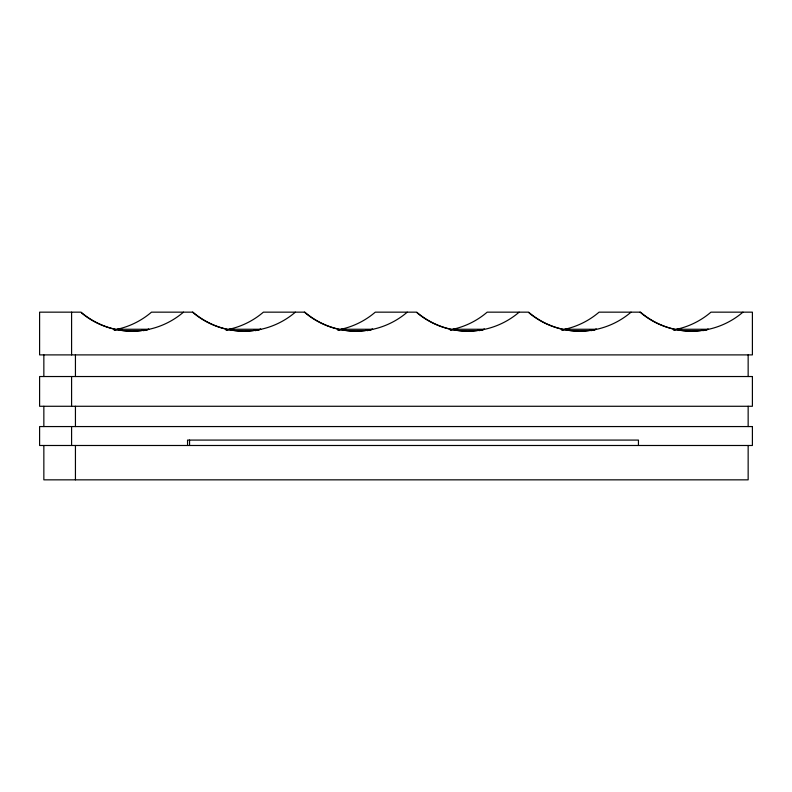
<?xml version="1.0" encoding="UTF-8"?>
<svg xmlns="http://www.w3.org/2000/svg" width="792" height="792" viewBox="0 0 792 792"><rect width="100%" height="100%" fill="white"/><g stroke="black" fill="none" stroke-linecap="round" stroke-linejoin="round"><path stroke-width="1.19" d="M226.383 329.908A78.824 78.735 -90 0 0 229.64 329.264L260.697 329.264A213.365 213.117 90 0 1 255.262 330.68M338.036 329.957A78.824 78.735 -90 0 0 341.53 329.264L372.587 329.264A213.365 213.117 -90 0 1 367.161 330.68M450.173 329.908A78.824 78.735 -90 0 0 453.42 329.264L484.486 329.264A213.365 213.117 90 0 1 479.051 330.68M562.063 329.908A78.824 78.735 -90 0 0 565.32 329.264L596.376 329.264A213.365 213.117 90 0 1 590.941 330.68M748.153 354.895L748.153 376.527M748.153 406.276L748.153 426.561M748.153 445.49L748.153 479.843L43.847 479.843L43.847 445.49M638.441 445.49L638.441 440.085L187.546 440.085L187.546 445.49M189.555 440.085L189.555 445.49M75.438 354.895L75.438 376.527M75.438 406.276L75.438 426.561M75.438 445.49L75.438 479.843M71.587 312.157L71.587 354.895M71.587 376.527L71.587 406.276M71.587 426.561L71.587 445.49M43.847 354.895L43.847 376.527M43.847 406.276L43.847 426.561M519.156 312.157A78.824 78.735 90 0 1 416.721 312.157L375.279 312.157A78.824 78.735 90 0 1 337.729 329.927M450.806 329.71A78.824 78.735 90 0 0 487.169 312.157L528.611 312.157A78.824 78.735 -90 0 0 631.056 312.157M484.486 329.264A78.824 78.735 -90 0 1 417.097 312.87M596.376 329.264A78.824 78.735 -90 0 1 528.997 312.87M561.518 329.927A78.824 78.735 -90 0 0 599.069 312.157L640.51 312.157A78.824 78.735 90 0 0 742.946 312.157M640.045 312.157A78.824 78.735 90 0 0 708.266 329.264L677.209 329.264A78.824 78.735 -90 0 1 673.962 329.908M673.408 329.927A78.824 78.735 90 0 0 710.959 312.157L752.4 312.157L752.4 354.895L39.6 354.895L39.6 312.157L81.041 312.157A78.824 78.735 90 0 0 183.477 312.157M81.418 312.87A78.824 78.735 90 0 0 148.807 329.264L117.741 329.264A78.824 78.735 -90 0 1 114.494 329.908M113.939 329.927A78.824 78.735 -90 0 0 151.49 312.157L192.931 312.157A78.824 78.735 -90 0 0 295.376 312.157M260.697 329.264A78.824 78.735 90 0 1 192.466 312.157M225.839 329.927A78.824 78.735 90 0 0 263.389 312.157L304.831 312.157A78.824 78.735 -90 0 0 407.266 312.157M372.587 329.264A78.824 78.735 -90 0 1 304.366 312.157M708.286 329.314A213.365 213.117 -90 0 1 702.841 330.68M677.229 329.314A213.365 213.117 -90 0 1 674.507 330.017M565.33 329.314A213.365 213.117 -90 0 1 562.617 330.017M453.44 329.314A213.365 213.117 -90 0 1 450.727 330.017M341.55 329.314A213.365 213.117 -90 0 1 338.827 330.017M229.65 329.314A213.365 213.117 -90 0 1 226.938 330.017M148.817 329.314A213.365 213.117 90 0 1 143.372 330.68M117.761 329.314A213.365 213.117 -90 0 1 115.048 330.017M752.4 376.527L39.6 376.527L39.6 406.276L752.4 406.276L752.4 376.527M752.4 426.561L39.6 426.561L39.6 445.49L752.4 445.49L752.4 426.561"/></g></svg>
